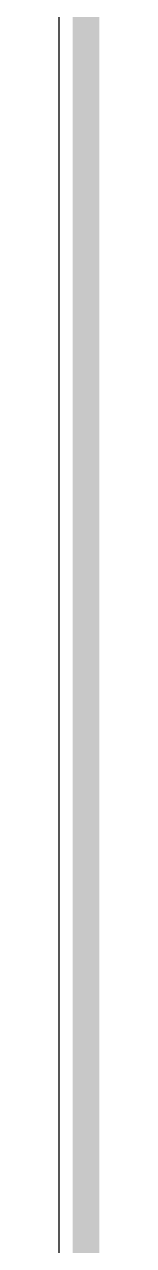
# Model space of a CAD drawing. Header units: inches. Extents: x 0 to 5379, y 0 to 5429.
# Drawn here: x 349.61 to 350.19, y 37.08 to 54.4 of the extents above; entities that cross this region are included whole.
import ezdxf

# ---------------------------------------------------------------- set-up
doc = ezdxf.new("R2010")
doc.units = ezdxf.units.IN
for name, color, linetype in [('Board Outline', 216, 'Continuous'), ('Bottom Layer', 5, 'Continuous'), ('GND01', 16, 'Continuous'), ('GND02', 76, 'Continuous'), ('PWR', 156, 'Continuous'), ('SIG 01', 90, 'Continuous'), ('Top Layer', 1, 'Continuous')]:
    doc.layers.add(name, color=color, linetype=linetype)

msp = doc.modelspace()

# ---------------------------------------------------------------- linework, layer by layer
at = {"layer": 'Board Outline'}
msp.add_lwpolyline([(350, 0, 0.381, 0.381, 0), (350, 220, 0.381, 0.381, 0)], format="xyseb", dxfattribs=at)
at = {"layer": 'Bottom Layer'}
msp.add_line((349.612, 58.96), (349.612, 9.671), dxfattribs=at)
at = {"layer": 'GND01'}
msp.add_line((349.612, 219.612), (349.612, 0.388), dxfattribs=at)
at = {"layer": 'GND02'}
msp.add_line((349.612, 219.612), (349.612, 0.388), dxfattribs=at)
at = {"layer": 'PWR'}
msp.add_line((349.612, 136.347), (349.612, 0.388), dxfattribs=at)
at = {"layer": 'SIG 01'}
msp.add_line((349.612, 219.612), (349.612, 0.388), dxfattribs=at)
at = {"layer": 'Top Layer'}
msp.add_line((349.612, 72.415), (349.612, 9.671), dxfattribs=at)

doc.saveas('drawing.dxf')
